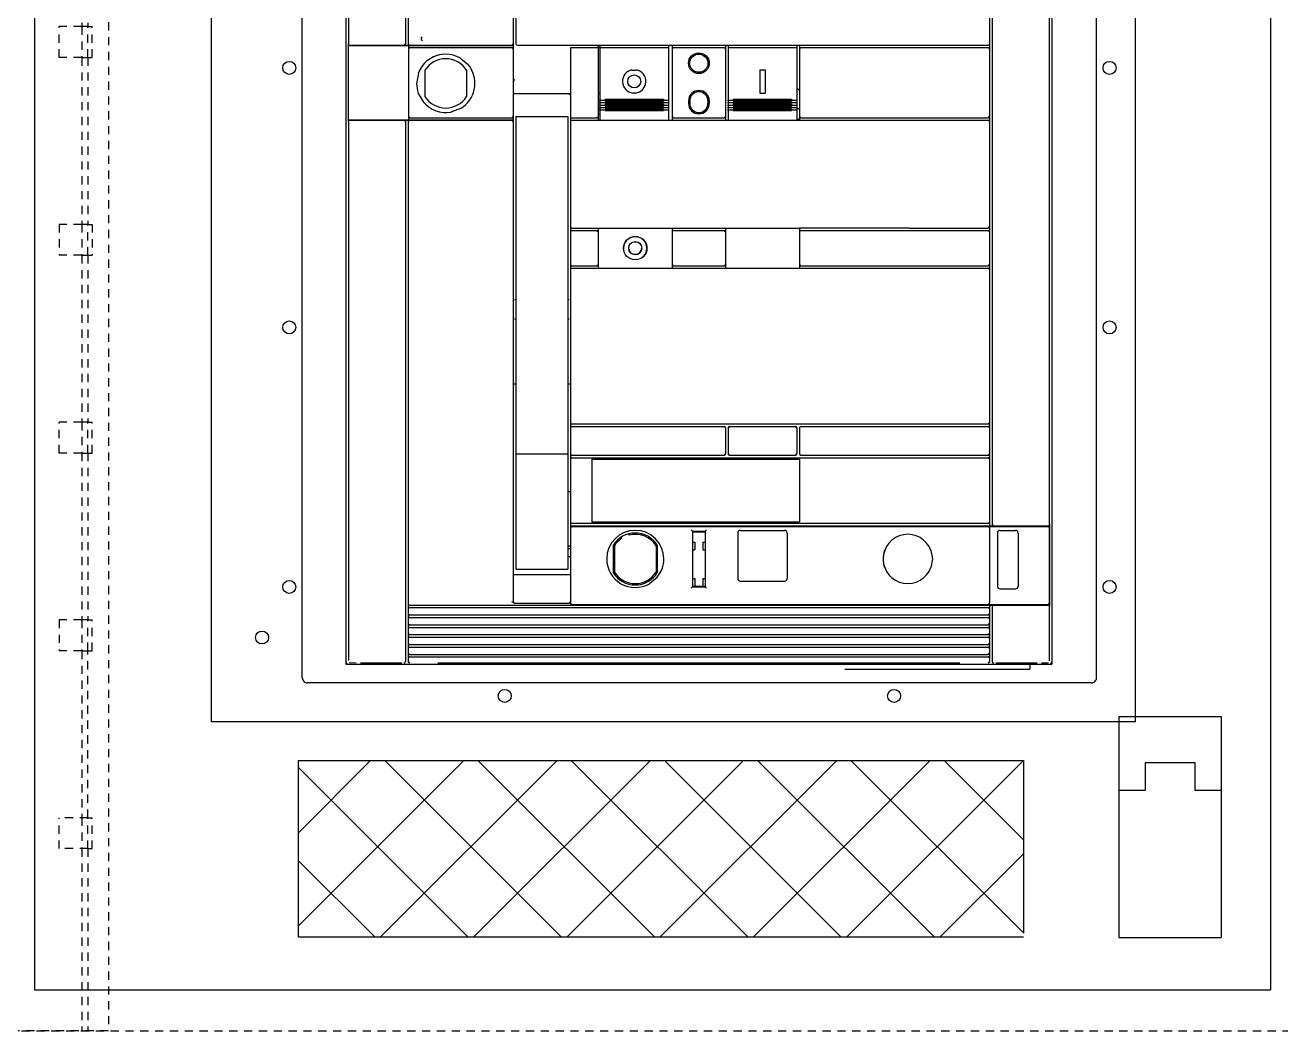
# Model space of a CAD drawing. Header units: inches. Extents: x 6 to 369, y -225 to 2.
# Drawn here: x 303.85 to 322.89, y -102 to -86.74 of the extents above; entities that cross this region are included whole.
import ezdxf

# ---------------------------------------------------------------- set-up
doc = ezdxf.new("R2010")
doc.units = ezdxf.units.IN
doc.header["$MEASUREMENT"] = 0
for name, pattern in [('DOT2', [0.125, 0, -0.125]), ('HIDDEN2', [0.1875, 0.125, -0.0625]), ('PHANTOM2', [1.25, 0.625, -0.125, 0.125, -0.125, 0.125, -0.125])]:
    doc.linetypes.add(name, pattern=pattern)
for name, color, linetype in [('Cabinet', 253, 'HIDDEN2'), ('CB_E1-E2-3P', 10, 'Continuous'), ('CB_E3_W_HR_3P', 10, 'Continuous'), ('CB_E3_W_HR_3P_DOOR_CUTOUT_FLUSH&EXTENDED_NO-FLANGE', 255, 'Continuous'), ('CB_E3_W_HR_3P_DOOR_CUTOUT_FLUSH_FLANGED', 2, 'Continuous'), ('D', 3, 'Continuous')]:
    doc.layers.add(name, color=color, linetype=linetype)

# ---------------------------------------------------------------- blocks, each defined once
blk = doc.blocks.new('A$C065B1C50')
at = {"layer": 'CB_E3_W_HR_3P'}
for centre in [(3.465, 15.512), (7.402, 15.512), (11.339, 15.512), (0.768, 14.626), (1.181, 13.858), (13.622, 13.858), (1.181, 9.921), (13.622, 9.921), (1.181, 5.984), (13.622, 5.984), (1.181, 2.047), (13.622, 2.047), (0.768, 1.28), (4.449, 0.394), (10.354, 0.394)]:
    blk.add_circle(centre, 0.0984, dxfattribs=at)
at = {"layer": 'CB_E3_W_HR_3P_DOOR_CUTOUT_FLUSH&EXTENDED_NO-FLANGE'}
for p, q in [((13.346, 15.315), (1.457, 15.315)), ((1.378, 0.669), (1.378, 15.236)), ((13.425, 0.669), (13.425, 15.236)), ((13.346, 0.591), (1.457, 0.591))]:
    blk.add_line(p, q, dxfattribs=at)
for centre, start, end in [((1.457, 15.236), 89.9998, 180.0002), ((13.346, 15.236), 0, 90), ((1.457, 0.669), 179.9998, 270.0002), ((13.346, 0.669), 269.9998, 0.0002)]:
    blk.add_arc(centre, 0.0787, start, end, dxfattribs=at)
at = {"layer": 'CB_E3_W_HR_3P_DOOR_CUTOUT_FLUSH_FLANGED'}
for p, q in [((0, 0), (0, 15.906)), ((14.016, 15.906), (0, 15.906)), ((14.016, 0), (14.016, 15.906)), ((14.016, 0), (0, 0))]:
    blk.add_line(p, q, dxfattribs=at)
blk = doc.blocks.new('A$C7897306D')
at = {"layer": 'Cabinet', "linetype": 'DOT2'}
blk.add_blockref('A$C065B1C50', (0, 0), dxfattribs=at)
blk = doc.blocks.new('A$C304D23F9')
at = {"layer": 'Cabinet', "linetype": 'HIDDEN2'}
for p, q in [((39.945, 90), (39.945, 0)), ((39.539, 17.765), (39.539, 15.234)), ((39.632, 17.765), (39.632, 15.234)), ((39.539, 15.234), (39.195, 15.234)), ((39.195, 14.765), (39.195, 15.234)), ((39.539, 15.234), (39.539, 14.765)), ((39.632, 15.234), (39.539, 15.234)), ((39.632, 14.765), (39.632, 15.234)), ((39.632, 15.234), (39.695, 15.234)), ((39.695, 14.765), (39.695, 15.234)), ((39.539, 14.765), (39.195, 14.765)), ((39.539, 14.765), (39.539, 12.234)), ((39.539, 14.765), (39.632, 14.765)), ((39.632, 14.765), (39.632, 12.234)), ((39.632, 14.765), (39.695, 14.765)), ((39.539, 12.234), (39.195, 12.234)), ((39.195, 12.234), (39.195, 11.765)), ((39.539, 12.234), (39.539, 11.765)), ((39.632, 12.234), (39.539, 12.234)), ((39.632, 11.765), (39.632, 12.234)), ((39.632, 12.234), (39.695, 12.234)), ((39.695, 12.234), (39.695, 11.765)), ((39.539, 11.765), (39.195, 11.765)), ((39.539, 11.765), (39.539, 9.234)), ((39.539, 11.765), (39.632, 11.765)), ((39.632, 11.765), (39.632, 9.234)), ((39.632, 11.765), (39.695, 11.765)), ((39.539, 9.234), (39.195, 9.234)), ((39.195, 8.765), (39.195, 9.234)), ((39.539, 9.234), (39.539, 8.765)), ((39.632, 9.234), (39.539, 9.234)), ((39.632, 8.765), (39.632, 9.234)), ((39.632, 9.234), (39.695, 9.234)), ((39.695, 8.765), (39.695, 9.234)), ((39.539, 8.765), (39.195, 8.765)), ((39.539, 8.765), (39.539, 6.234)), ((39.539, 8.765), (39.632, 8.765)), ((39.632, 8.765), (39.632, 6.234)), ((39.632, 8.765), (39.695, 8.765)), ((39.539, 6.234), (39.195, 6.234)), ((39.195, 6.234), (39.195, 5.765)), ((39.539, 6.234), (39.539, 5.765)), ((39.632, 6.234), (39.539, 6.234)), ((39.632, 5.765), (39.632, 6.234)), ((39.632, 6.234), (39.695, 6.234)), ((39.695, 5.765), (39.695, 6.234)), ((39.539, 5.765), (39.195, 5.765)), ((39.539, 5.765), (39.539, 3.234)), ((39.539, 5.765), (39.632, 5.765)), ((39.632, 3.234), (39.632, 5.765)), ((39.632, 5.765), (39.695, 5.765)), ((39.195, 2.765), (39.195, 3.234)), ((39.632, 3.234), (39.195, 3.234)), ((39.539, 3.234), (39.539, 2.765)), ((39.632, 2.765), (39.632, 3.234)), ((39.632, 3.234), (39.695, 3.234)), ((39.695, 2.765), (39.695, 3.234)), ((39.632, 2.765), (39.195, 2.765)), ((39.539, 2.765), (39.539, 0)), ((39.632, 2.765), (39.632, 0)), ((39.632, 2.765), (39.695, 2.765)), ((1.5, 0), (59.382, 0)), ((39.945, 0), (38.445, 0))]:
    blk.add_line(p, q, dxfattribs=at)

msp = doc.modelspace()

# ---------------------------------------------------------------- hatches: boundary and pattern name
at = {"layer": 'D'}
h = msp.add_hatch(dxfattribs=at)
h.set_pattern_fill('ANSI37', scale=8, style=0)
h.set_pattern_definition([(45, (286.5666, -127.4891), (-0.707107, 0.707107), []), (135, (286.5666, -127.4891), (-0.707107, -0.707107), [])])
h.paths.add_polyline_path([(318.98795, -100.5741), (318.98795, -97.89622), (307.98795, -97.89622), (307.98795, -100.5741)])

# ---------------------------------------------------------------- linework, layer by layer
at = {"layer": 'CB_E1-E2-3P', "color": 7}
for p, q in [((308.71174, -82.2609), (308.71174, -96.43413)), ((319.4204, -82.2609), (319.4204, -96.43413)), ((308.71174, -82.29239), (308.71174, -96.40264)), ((319.4204, -82.29239), (319.4204, -96.40264)), ((308.75111, -85.51764), (308.75111, -87.02469)), ((319.38103, -85.51764), (319.38103, -94.31304)), ((309.61725, -86.189), (309.61725, -87.02469)), ((318.51489, -86.189), (318.51489, -94.31799)), ((309.65662, -86.4735), (309.65662, -87.02468)), ((311.25111, -86.4735), (311.25111, -87.02468)), ((311.29048, -86.4735), (311.29048, -87.01288)), ((318.47552, -86.4735), (318.47552, -87.01288)), ((308.74657, -87.02469), (308.74888, -87.02469)), ((308.74657, -87.02469), (308.74657, -88.20579)), ((309.60741, -87.03861), (309.59757, -87.04437)), ((309.61243, -87.02469), (309.60741, -87.03861)), ((309.65662, -87.02468), (309.65662, -87.04437)), ((309.66268, -87.02468), (309.66623, -87.0386)), ((309.66623, -87.0386), (309.67631, -87.04437)), ((309.87271, -86.9742), (309.8727, -86.97424)), ((311.24111, -87.0386), (311.23142, -87.04437)), ((311.24628, -87.02468), (311.24111, -87.0386)), ((311.25111, -87.02468), (311.25111, -87.08374)), ((311.29048, -87.01288), (311.29048, -87.02469)), ((311.29048, -87.02469), (311.2961, -87.03097)), ((311.2961, -87.03097), (311.30032, -87.03453)), ((318.47552, -87.02232), (318.46999, -87.03091)), ((318.47552, -87.01288), (318.47552, -87.02469)), ((318.47552, -87.02469), (318.47552, -87.10342)), ((308.74717, -87.07193), (308.74717, -88.15854)), ((308.76626, -87.04437), (308.76856, -87.04437)), ((308.76686, -87.05224), (308.86528, -87.05224)), ((308.76856, -87.04437), (308.86697, -87.04437)), ((308.85679, -87.04437), (308.85679, -87.05224)), ((308.85981, -87.04437), (308.85981, -87.05224)), ((308.86528, -87.05224), (309.66056, -87.05224)), ((308.86697, -87.04437), (309.59757, -87.04437)), ((309.59757, -87.04437), (309.65662, -87.04437)), ((309.65662, -87.04437), (309.65662, -87.05224)), ((309.65662, -87.04437), (309.67631, -87.04437)), ((309.66056, -87.05224), (309.66056, -87.10342)), ((309.66056, -87.05224), (311.25111, -87.05224)), ((309.66056, -87.10342), (309.66056, -88.12705)), ((309.67016, -87.0895), (309.66539, -87.10342)), ((309.68025, -87.08374), (309.67016, -87.0895)), ((309.67631, -87.04437), (311.23142, -87.04437)), ((309.68025, -87.08374), (311.23143, -87.08374)), ((311.23142, -87.04437), (311.25111, -87.04437)), ((311.23143, -87.08374), (311.24111, -87.0895)), ((311.24111, -87.0895), (311.24386, -87.10342)), ((311.25111, -87.05224), (311.25111, -87.10342)), ((311.25111, -87.08374), (311.25111, -87.10342)), ((311.25111, -87.10342), (311.25111, -88.12705)), ((311.31017, -87.04437), (318.45584, -87.04437)), ((312.11725, -87.09161), (312.11725, -88.12705)), ((312.12513, -87.08374), (312.12705, -87.08374)), ((312.12705, -87.08374), (312.52059, -87.08374)), ((312.52059, -87.08374), (312.53261, -87.08374)), ((312.54048, -87.04437), (312.54048, -87.09161)), ((312.54048, -87.08374), (312.5641, -87.08374)), ((312.54048, -87.09161), (312.54048, -88.12705)), ((312.5641, -87.04437), (312.5641, -87.08374)), ((312.5641, -87.08374), (313.60741, -87.08374)), ((312.5641, -87.08374), (312.5641, -87.14128)), ((312.5641, -87.14128), (312.5641, -88.06013)), ((313.60741, -87.04437), (313.60741, -87.08374)), ((313.60741, -87.08374), (313.60741, -87.14128)), ((313.60741, -87.14128), (313.60741, -88.06013)), ((313.66253, -87.04437), (313.66253, -87.10342)), ((313.66253, -87.10342), (313.66253, -88.12705)), ((313.67235, -87.0895), (313.66736, -87.10342)), ((313.68221, -87.08374), (313.67235, -87.0895)), ((313.68221, -87.08374), (314.44993, -87.08374)), ((314.44993, -87.08374), (314.45979, -87.0895)), ((314.45979, -87.0895), (314.46291, -87.10342)), ((314.46961, -87.04437), (314.46961, -87.10342)), ((314.46961, -87.10342), (314.46961, -88.12705)), ((314.50898, -87.04437), (314.50898, -87.08374)), ((314.50898, -87.08374), (315.55229, -87.08374)), ((314.50898, -87.08374), (314.50898, -87.14128)), ((314.50898, -87.14128), (314.50898, -88.06013)), ((315.55229, -87.04437), (315.55229, -87.08374)), ((315.55229, -87.08374), (315.55229, -87.14128)), ((315.55229, -87.14128), (315.55229, -88.06013)), ((315.59166, -87.04437), (315.59166, -87.10342)), ((315.59166, -87.10342), (315.59166, -88.12705)), ((315.60159, -87.0895), (315.59649, -87.10342)), ((315.61135, -87.08374), (315.60159, -87.0895)), ((315.61135, -87.08374), (318.45584, -87.08374)), ((318.45584, -87.04437), (318.45632, -87.04437)), ((318.45584, -87.08374), (318.46592, -87.0895)), ((318.45584, -87.08374), (318.45608, -87.08374)), ((318.46592, -87.0895), (318.46946, -87.10342)), ((318.47552, -87.10342), (318.47552, -88.12705)), ((310.44895, -87.2415), (310.56586, -87.34113)), ((311.25111, -87.30814), (311.25111, -87.5693)), ((313.04898, -87.42225), (313.04968, -87.42556)), ((313.12253, -87.42225), (313.12183, -87.42556)), ((314.99127, -87.41839), (315.07001, -87.41839)), ((314.99127, -87.41839), (314.99127, -87.77272)), ((315.07001, -87.41839), (315.07001, -87.77272)), ((309.81232, -87.47397), (309.78458, -87.62508)), ((309.91056, -87.42648), (309.91253, -87.82679)), ((310.54442, -87.42648), (310.54245, -87.82679)), ((311.27113, -87.56929), (311.25111, -87.5693)), ((313.04968, -87.42556), (313.12183, -87.42556)), ((309.81129, -87.77656), (309.88906, -87.90906)), ((311.2708, -87.78059), (312.11725, -87.78059)), ((312.5641, -87.77272), (312.54048, -87.79563)), ((313.06608, -87.76881), (313.06577, -87.77159)), ((313.06608, -87.76881), (313.10543, -87.76881)), ((313.10543, -87.76881), (313.10575, -87.77159)), ((314.99127, -87.77272), (315.07001, -87.77272)), ((315.55229, -87.69398), (315.59166, -87.73216)), ((312.55426, -87.87791), (313.61725, -87.87791)), ((312.55426, -87.91603), (313.61725, -87.91603)), ((312.55426, -87.95361), (313.61725, -87.95361)), ((312.55426, -87.9906), (313.61725, -87.9906)), ((312.64284, -87.86714), (313.52867, -87.86714)), ((312.64284, -87.86714), (312.64284, -87.88806)), ((312.64284, -87.88806), (313.52867, -87.88806)), ((312.64284, -87.90506), (313.52867, -87.90506)), ((312.64284, -87.90506), (312.64284, -87.92624)), ((312.64284, -87.92624), (313.52867, -87.92624)), ((312.64284, -87.94248), (313.52867, -87.94248)), ((312.64284, -87.94248), (312.64284, -87.96294)), ((312.64284, -87.96294), (313.52867, -87.96294)), ((312.64284, -87.97932), (313.52867, -87.97932)), ((312.64284, -87.97932), (312.64284, -87.99954)), ((313.52867, -87.86714), (313.52867, -87.88806)), ((313.52867, -87.90506), (313.52867, -87.92624)), ((313.52867, -87.94248), (313.52867, -87.96294)), ((313.52867, -87.97932), (313.52867, -87.99954)), ((313.90859, -87.89083), (313.90859, -87.9302)), ((313.92828, -87.89083), (313.92828, -87.9302)), ((314.20387, -87.89083), (314.20387, -87.9302)), ((314.22355, -87.89083), (314.22355, -87.9302)), ((314.49914, -87.87791), (315.56213, -87.87791)), ((314.49914, -87.91603), (315.56213, -87.91603)), ((314.49914, -87.95361), (315.56213, -87.95361)), ((314.49914, -87.9906), (315.56213, -87.9906)), ((314.58773, -87.86714), (315.47355, -87.86714)), ((314.58773, -87.86714), (314.58773, -87.88807)), ((314.58773, -87.88807), (315.47355, -87.88807)), ((314.58773, -87.90507), (315.47355, -87.90507)), ((314.58773, -87.90507), (314.58773, -87.92624)), ((314.58773, -87.92624), (315.47355, -87.92624)), ((314.58773, -87.94248), (315.47355, -87.94248)), ((314.58773, -87.94248), (314.58773, -87.96294)), ((314.58773, -87.96294), (315.47355, -87.96294)), ((314.58773, -87.97932), (315.47355, -87.97932)), ((314.58773, -87.97932), (314.58773, -87.99954)), ((315.47355, -87.86714), (315.47355, -87.88807)), ((315.47355, -87.90507), (315.47355, -87.92624)), ((315.47355, -87.94248), (315.47355, -87.96294)), ((315.47355, -87.97932), (315.47355, -87.99954)), ((308.76626, -88.18611), (308.76856, -88.18611)), ((308.76686, -88.17823), (308.86528, -88.17823)), ((308.76856, -88.18611), (308.86697, -88.18611)), ((308.85679, -88.17823), (308.85679, -88.18611)), ((308.85981, -88.17823), (308.85981, -88.18611)), ((308.86528, -88.17823), (309.66056, -88.17823)), ((308.86697, -88.18611), (309.59757, -88.18611)), ((309.59757, -88.18611), (309.60741, -88.19187)), ((309.59757, -88.18611), (309.67631, -88.18611)), ((309.65662, -88.17823), (309.65662, -88.18611)), ((309.66056, -88.12705), (309.66056, -88.17823)), ((309.66056, -88.17823), (311.25111, -88.17823)), ((309.67631, -88.18611), (309.66623, -88.19187)), ((309.66662, -88.12705), (309.67016, -88.14097)), ((309.67016, -88.14097), (309.68025, -88.14673)), ((309.67631, -88.18611), (311.23143, -88.18611)), ((309.68025, -88.14673), (311.23143, -88.14673)), ((310.44863, -88.00817), (310.3044, -88.06126)), ((311.24111, -88.14097), (311.23143, -88.14673)), ((311.23143, -88.18611), (311.24111, -88.19187)), ((311.24628, -88.12705), (311.24111, -88.14097)), ((311.25111, -88.12705), (311.25111, -88.17823)), ((311.25111, -88.17823), (311.25111, -88.20579)), ((311.29048, -88.127), (312.07788, -88.127)), ((311.29048, -88.127), (311.29048, -88.16637)), ((311.29048, -88.16637), (311.29048, -93.24511)), ((312.07788, -88.127), (312.07788, -88.16637)), ((312.07788, -88.16637), (312.07788, -93.24511)), ((312.11725, -88.12705), (312.11725, -88.13689)), ((312.11725, -88.13689), (312.11725, -88.20579)), ((312.12709, -88.14673), (312.5208, -88.14673)), ((312.13673, -88.18611), (312.13694, -88.18611)), ((312.13694, -88.18611), (318.45584, -88.18611)), ((312.53463, -88.13695), (312.52057, -88.14189)), ((312.54048, -88.12705), (312.53463, -88.13695)), ((312.54048, -88.08768), (312.5641, -88.08768)), ((312.54048, -88.12705), (312.54048, -88.18611)), ((312.55426, -88.02694), (313.61725, -88.02694)), ((312.5641, -88.06013), (312.5641, -88.11395)), ((312.5641, -88.11395), (312.5641, -88.18611)), ((312.64284, -87.99954), (313.52867, -87.99954)), ((312.64284, -88.01552), (313.52867, -88.01552)), ((312.64284, -88.01552), (312.64284, -88.03616)), ((312.64284, -88.03616), (313.52867, -88.03616)), ((313.52867, -88.01552), (313.52867, -88.03616)), ((313.60741, -88.06013), (313.60741, -88.11395)), ((313.60741, -88.11395), (313.60741, -88.18611)), ((313.66253, -88.12705), (313.66827, -88.13687)), ((313.66253, -88.12705), (313.66253, -88.18611)), ((313.66827, -88.13687), (313.68215, -88.13998)), ((313.68221, -88.14673), (314.44993, -88.14673)), ((314.46387, -88.13687), (314.44998, -88.14189)), ((314.46961, -88.12705), (314.46387, -88.13687)), ((314.46961, -88.12705), (314.46961, -88.18611)), ((314.49914, -88.02694), (315.56213, -88.02694)), ((314.50898, -88.06013), (314.50898, -88.11395)), ((314.50898, -88.11395), (314.50898, -88.18611)), ((314.58773, -87.99954), (315.47355, -87.99954)), ((314.58773, -88.01552), (315.47355, -88.01552)), ((314.58773, -88.01552), (314.58773, -88.03616)), ((314.58773, -88.03616), (315.47355, -88.03616)), ((315.47355, -88.01552), (315.47355, -88.03616)), ((315.55229, -88.00894), (315.59166, -88.00894)), ((315.55229, -88.06013), (315.55229, -88.11395)), ((315.55229, -88.11395), (315.55229, -88.18611)), ((315.55229, -88.16642), (315.59166, -88.16642)), ((315.59166, -88.12705), (315.59751, -88.13695)), ((315.59166, -88.12705), (315.59166, -88.18611)), ((315.59751, -88.13695), (315.6116, -88.13998)), ((315.61135, -88.14673), (318.45584, -88.14673)), ((318.45584, -88.14673), (318.45632, -88.14673)), ((318.45584, -88.18611), (318.45632, -88.18611)), ((318.46999, -88.13673), (318.45656, -88.13998)), ((318.47552, -88.12705), (318.46999, -88.13673)), ((318.47552, -88.12705), (318.47552, -88.20579)), ((308.74657, -88.20579), (308.74888, -88.20579)), ((308.75111, -88.21004), (308.75111, -96.38109)), ((309.60741, -88.19187), (309.61048, -88.20579)), ((309.61725, -88.20579), (309.61725, -96.38526)), ((309.65662, -88.20579), (309.65662, -95.51878)), ((309.66623, -88.19187), (309.66145, -88.20579)), ((311.24111, -88.19187), (311.24386, -88.20579)), ((311.25111, -88.20579), (311.25111, -95.48925)), ((312.12291, -88.19602), (312.11725, -88.20579)), ((312.11725, -88.20579), (312.11725, -89.80027)), ((312.13666, -88.19095), (312.12291, -88.19602)), ((318.45647, -88.19095), (318.46999, -88.19611)), ((318.46999, -88.19611), (318.47552, -88.20579)), ((318.47552, -88.20579), (318.47552, -89.80027)), ((312.11725, -89.80027), (312.11725, -89.87901)), ((312.11725, -89.80027), (312.12291, -89.81005)), ((312.12291, -89.86924), (312.11725, -89.87901)), ((312.11725, -89.87901), (312.11725, -90.37114)), ((312.12291, -89.81005), (312.13662, -89.81321)), ((312.13666, -89.86417), (312.12291, -89.86924)), ((312.13673, -89.85933), (312.13694, -89.85933)), ((312.13683, -89.81996), (312.13694, -89.81996)), ((312.13694, -89.81996), (312.54048, -89.82008)), ((312.13694, -89.85933), (312.5208, -89.85933)), ((312.1531, -89.85933), (312.17217, -89.85933)), ((312.52054, -89.86608), (312.53463, -89.86911)), ((312.53463, -89.86911), (312.54048, -89.87901)), ((312.54048, -89.82008), (312.54048, -89.87901)), ((312.54048, -89.82017), (313.57125, -89.82017)), ((312.54048, -89.87901), (312.54048, -90.37114)), ((313.00273, -89.81996), (314.46961, -89.82008)), ((313.66253, -89.82002), (313.66253, -89.87901)), ((313.66827, -89.86919), (313.66253, -89.87901)), ((313.66253, -89.87901), (313.66253, -90.37114)), ((313.68216, -89.86417), (313.66827, -89.86919)), ((313.68221, -89.85933), (314.44993, -89.85933)), ((314.44999, -89.86608), (314.46387, -89.86919)), ((314.46387, -89.86919), (314.46961, -89.87901)), ((314.46961, -89.82008), (314.46961, -89.87901)), ((314.46961, -89.82017), (315.59166, -89.82017)), ((314.46961, -89.87901), (314.46961, -90.37114)), ((317.2555, -89.81996), (315.59166, -89.82004)), ((315.59166, -89.82004), (315.59166, -89.87901)), ((315.59751, -89.86911), (315.59166, -89.87901)), ((315.59166, -89.87901), (315.59166, -90.37114)), ((315.61157, -89.86417), (315.59751, -89.86911)), ((315.61135, -89.85933), (318.45584, -89.85933)), ((317.2555, -89.81996), (318.45584, -89.81996)), ((318.45584, -89.81996), (318.45632, -89.81996)), ((318.45584, -89.85933), (318.45632, -89.85933)), ((318.45647, -89.86417), (318.46999, -89.86933)), ((318.46999, -89.80996), (318.45656, -89.81321)), ((318.47552, -89.80027), (318.46999, -89.80996)), ((318.46999, -89.86933), (318.47552, -89.87901)), ((318.47552, -89.80027), (318.47552, -89.87901)), ((318.47552, -89.87901), (318.47552, -90.37114)), ((313.2246, -90.0068), (313.22467, -90.0068)), ((312.11725, -90.37114), (312.11725, -90.44988)), ((312.11725, -90.37114), (312.12291, -90.38091)), ((312.12291, -90.44011), (312.11725, -90.44988)), ((312.11725, -90.44988), (312.11725, -92.77272)), ((312.12291, -90.38091), (312.13662, -90.38407)), ((312.13666, -90.43504), (312.12291, -90.44011)), ((312.13673, -90.4302), (312.13694, -90.4302)), ((312.13683, -90.39083), (312.13694, -90.39083)), ((312.13694, -90.39083), (312.5208, -90.39083)), ((312.13694, -90.4302), (312.54048, -90.4302)), ((312.53463, -90.38104), (312.52057, -90.38598)), ((312.54048, -90.37114), (312.53463, -90.38104)), ((312.54048, -90.37114), (312.54048, -90.43028)), ((312.54048, -90.4304), (313.66253, -90.4304)), ((313.66253, -90.37114), (313.66827, -90.38097)), ((313.66253, -90.37114), (313.66253, -90.4303)), ((313.66253, -90.4302), (314.46961, -90.4302)), ((313.66827, -90.38097), (313.68215, -90.38407)), ((313.68221, -90.39083), (314.44993, -90.39083)), ((314.46387, -90.38097), (314.44998, -90.38598)), ((314.46961, -90.37114), (314.46387, -90.38097)), ((314.46961, -90.37114), (314.46961, -90.43028)), ((314.46961, -90.4304), (315.59166, -90.4304)), ((315.59166, -90.37114), (315.59751, -90.38104)), ((315.59166, -90.37114), (315.59166, -90.4303)), ((315.59166, -90.4302), (318.45584, -90.4302)), ((315.59751, -90.38104), (315.6116, -90.38407)), ((315.61135, -90.39083), (318.45584, -90.39083)), ((316.88675, -90.4302), (317.25551, -90.4302)), ((318.45584, -90.39083), (318.45632, -90.39083)), ((318.45584, -90.4302), (318.45632, -90.4302)), ((318.45647, -90.43504), (318.46999, -90.4402)), ((318.46999, -90.38082), (318.45656, -90.38407)), ((318.47552, -90.37114), (318.46999, -90.38082)), ((318.46999, -90.4402), (318.47552, -90.44988)), ((318.47552, -90.37114), (318.47552, -90.44988)), ((318.47552, -90.44988), (318.47552, -92.77272)), ((311.2708, -90.90264), (311.29048, -90.90264)), ((312.07788, -90.90264), (312.09757, -90.90264)), ((311.2708, -91.19791), (311.29048, -91.19791)), ((312.07788, -91.19791), (312.09757, -91.19791)), ((311.25111, -92.18216), (311.2708, -92.18216)), ((311.2708, -92.18216), (311.29048, -92.18216)), ((312.07788, -92.18216), (312.09757, -92.18216)), ((312.09757, -92.18216), (312.11725, -92.18216)), ((312.11725, -92.77272), (312.11725, -92.85146)), ((312.11725, -92.77272), (312.12291, -92.78249)), ((312.12291, -92.84168), (312.11725, -92.85146)), ((312.11725, -92.85146), (312.11725, -93.24516)), ((312.12291, -92.78249), (312.13662, -92.78565)), ((312.13666, -92.83661), (312.12291, -92.84168)), ((312.13673, -92.83177), (312.13694, -92.83177)), ((312.13683, -92.7924), (312.13694, -92.7924)), ((312.13694, -92.7924), (318.45584, -92.7924)), ((312.13694, -92.83177), (314.44993, -92.83177)), ((314.44998, -92.83661), (314.46387, -92.84163)), ((314.46387, -92.84163), (314.46961, -92.85146)), ((314.46961, -92.85146), (314.46961, -93.24516)), ((314.50898, -92.85146), (314.50898, -93.24516)), ((314.52872, -92.8414), (314.51883, -92.84161)), ((314.51883, -92.84161), (314.5205, -92.84322)), ((314.52872, -92.8414), (314.5205, -92.84322)), ((314.52867, -92.83177), (315.53261, -92.83177)), ((315.53277, -92.8414), (315.54103, -92.84324)), ((315.53277, -92.8414), (315.54245, -92.84161)), ((315.54103, -92.84324), (315.54282, -92.85146)), ((315.54245, -92.84161), (315.54282, -92.85146)), ((315.55229, -92.85146), (315.55229, -93.24516)), ((315.59751, -92.84155), (315.59166, -92.85146)), ((315.59166, -92.85146), (315.59166, -93.24516)), ((315.61157, -92.83661), (315.59751, -92.84155)), ((315.61135, -92.83177), (318.45584, -92.83177)), ((318.45584, -92.7924), (318.45632, -92.7924)), ((318.45584, -92.83177), (318.45632, -92.83177)), ((318.45647, -92.83661), (318.46999, -92.84177)), ((318.46999, -92.7824), (318.45656, -92.78565)), ((318.47552, -92.77272), (318.46999, -92.7824)), ((318.46999, -92.84177), (318.47552, -92.85146)), ((318.47552, -92.77272), (318.47552, -92.85146)), ((318.47552, -92.85146), (318.47552, -93.24516)), ((311.29048, -93.24511), (312.07788, -93.24511)), ((311.29048, -93.24511), (311.29048, -94.33067)), ((312.07788, -93.24511), (312.07788, -94.33067)), ((312.11725, -93.24516), (312.11725, -93.3239)), ((312.11725, -93.24516), (312.12291, -93.25493)), ((312.12291, -93.31413), (312.11725, -93.3239)), ((312.11725, -93.3239), (312.11725, -94.27862)), ((312.12291, -93.25493), (312.13662, -93.25809)), ((312.13666, -93.30905), (312.12291, -93.31413)), ((312.13673, -93.30421), (312.13694, -93.30421)), ((312.13683, -93.26484), (312.13694, -93.26484)), ((312.13694, -93.26484), (314.44993, -93.26484)), ((312.13694, -93.30421), (312.44241, -93.30421)), ((312.44206, -93.3239), (312.44206, -94.27862)), ((312.44206, -93.3239), (315.59166, -93.3239)), ((312.44241, -93.30421), (315.59133, -93.30421)), ((314.46387, -93.25498), (314.44999, -93.25809)), ((314.46961, -93.24516), (314.46387, -93.25498)), ((314.5205, -93.25339), (314.51883, -93.255)), ((314.51883, -93.255), (314.52872, -93.25521)), ((314.5205, -93.25339), (314.52872, -93.25521)), ((314.52867, -93.26484), (315.53261, -93.26484)), ((315.54103, -93.25338), (315.53277, -93.25521)), ((315.54245, -93.255), (315.53277, -93.25521)), ((315.54282, -93.24516), (315.54103, -93.25338)), ((315.54282, -93.24516), (315.54245, -93.255)), ((315.59133, -93.30421), (318.45584, -93.30421)), ((315.59166, -93.24516), (315.59751, -93.25506)), ((315.59166, -93.3239), (315.59166, -94.27862)), ((315.59751, -93.25506), (315.6116, -93.25809)), ((315.61135, -93.26484), (318.45584, -93.26484)), ((318.45584, -93.26484), (318.45632, -93.26484)), ((318.45584, -93.30421), (318.45632, -93.30421)), ((318.45647, -93.30905), (318.46999, -93.31421)), ((318.46999, -93.25484), (318.45656, -93.25809)), ((318.47552, -93.24516), (318.46999, -93.25484)), ((318.46999, -93.31421), (318.47552, -93.3239)), ((318.47552, -93.24516), (318.47552, -93.3239)), ((318.47552, -93.3239), (318.47552, -94.28059)), ((312.07788, -93.81598), (312.11725, -93.81598)), ((312.11725, -94.27862), (312.11725, -94.33768)), ((312.11725, -94.27862), (312.12373, -94.29322)), ((312.44206, -94.27862), (315.59166, -94.27862)), ((318.47552, -94.28059), (318.47552, -94.33768)), ((311.29048, -94.33067), (311.29048, -94.99584)), ((312.07788, -94.33067), (312.07788, -94.99584)), ((312.11725, -94.33768), (312.11725, -94.34949)), ((312.11725, -94.33768), (312.13651, -94.33768)), ((312.11725, -94.34949), (312.11725, -94.3672)), ((312.11725, -94.3672), (312.11725, -95.48925)), ((312.12699, -94.35328), (312.12208, -94.3672)), ((312.13694, -94.34752), (312.12699, -94.35328)), ((312.13651, -94.33768), (318.4568, -94.33768)), ((312.13682, -94.29831), (312.44238, -94.29831)), ((312.13694, -94.34752), (318.45584, -94.34752)), ((312.44238, -94.29831), (315.59136, -94.29831)), ((312.57001, -94.33768), (312.57001, -94.34752)), ((313.00308, -94.33768), (313.00308, -94.34752)), ((313.00308, -94.46382), (313.00308, -94.47881)), ((313.96765, -94.41642), (313.96765, -95.26287)), ((313.96765, -94.41642), (314.1645, -94.41642)), ((313.96765, -94.42626), (314.1645, -94.42626)), ((314.1645, -94.41642), (314.1645, -95.26287)), ((314.65662, -94.44594), (314.65662, -95.13492)), ((314.69599, -94.40657), (315.36528, -94.40657)), ((315.40465, -94.44594), (315.40465, -95.13492)), ((315.59136, -94.29831), (318.45593, -94.29831)), ((316.03458, -94.33768), (316.03458, -94.34752)), ((316.48733, -94.33768), (316.48733, -94.34752)), ((318.45584, -94.34752), (318.46592, -94.35328)), ((318.45584, -94.34752), (319.26286, -94.34752)), ((318.45593, -94.29831), (318.4578, -94.29831)), ((318.4568, -94.33768), (318.47552, -94.33768)), ((318.46592, -94.35328), (318.46946, -94.3672)), ((318.47552, -94.33768), (318.53458, -94.33768)), ((318.47552, -94.3672), (318.47552, -95.50894)), ((318.52166, -94.31799), (318.52473, -94.33191)), ((318.52473, -94.33191), (318.53458, -94.33768)), ((318.53458, -94.33768), (319.26517, -94.33768)), ((318.59363, -94.44594), (318.59363, -95.25303)), ((318.633, -94.40657), (318.86922, -94.40657)), ((318.90859, -94.44594), (318.90859, -95.25303)), ((319.26286, -94.34752), (319.36128, -94.34752)), ((319.26292, -94.33768), (319.26292, -94.34752)), ((319.26517, -94.33768), (319.36358, -94.33768)), ((319.26744, -94.33768), (319.26744, -94.34752)), ((319.36358, -94.33768), (319.36589, -94.33768)), ((319.38097, -94.3672), (319.38097, -95.50894)), ((319.38326, -94.31799), (319.38557, -94.31799)), ((319.38557, -94.31799), (319.38557, -95.55815)), ((312.07788, -94.64275), (312.11725, -94.64275)), ((312.76686, -94.63226), (312.76686, -95.04704)), ((312.78458, -94.64104), (312.78458, -95.03825)), ((312.87053, -94.52468), (312.89979, -94.52468)), ((313.41843, -94.64104), (313.41843, -95.03825)), ((313.43615, -94.63225), (313.43615, -95.04705)), ((313.96765, -94.58374), (314.00702, -94.58374)), ((314.00702, -94.58374), (314.00702, -94.70185)), ((314.12513, -94.58374), (314.12513, -94.70185)), ((314.12513, -94.58374), (314.1645, -94.58374)), ((312.07788, -94.68212), (312.11725, -94.68212)), ((312.07788, -94.80023), (312.11725, -94.80023)), ((313.96765, -94.70185), (314.00702, -94.70185)), ((314.12513, -94.70185), (314.1645, -94.70185)), ((317.60938, -94.83983), (317.58616, -94.96729)), ((317.58633, -94.71186), (317.60938, -94.83983)), ((311.29048, -94.99584), (312.07788, -94.99584)), ((311.25111, -95.07586), (311.2708, -95.07586)), ((311.2708, -95.07586), (312.09757, -95.07586)), ((312.09757, -95.07586), (312.11725, -95.07586)), ((313.43279, -95.11859), (313.31804, -95.21472)), ((313.96765, -95.13492), (314.00702, -95.13492)), ((314.00702, -95.13492), (314.00702, -95.25303)), ((314.12513, -95.13492), (314.12513, -95.25303)), ((314.12513, -95.13492), (314.1645, -95.13492)), ((314.69599, -95.17429), (315.36528, -95.17429)), ((313.96765, -95.26287), (313.94794, -95.28256)), ((313.96765, -95.25303), (314.1645, -95.25303)), ((313.96765, -95.26287), (314.1645, -95.26287)), ((314.1645, -95.26287), (314.18421, -95.28256)), ((318.633, -95.2924), (318.86922, -95.2924)), ((309.65662, -95.51878), (309.65662, -95.59752)), ((309.66215, -95.58784), (309.65662, -95.59752)), ((309.65662, -95.59752), (309.65662, -95.66838)), ((309.66145, -95.51878), (309.66623, -95.5327)), ((309.67558, -95.58459), (309.66215, -95.58784)), ((309.66623, -95.5327), (309.67631, -95.53846)), ((309.67583, -95.53846), (309.67631, -95.53846)), ((309.67583, -95.57783), (309.67631, -95.57783)), ((309.67631, -95.53846), (312.11725, -95.53846)), ((309.67631, -95.57783), (318.45584, -95.57783)), ((311.25111, -95.48925), (311.25688, -95.49333)), ((311.25688, -95.49333), (311.26095, -95.49909)), ((311.26489, -95.50894), (312.09757, -95.50894)), ((312.11725, -95.48455), (312.10741, -95.49909)), ((312.11725, -95.48925), (312.11725, -95.51878)), ((312.11725, -95.51878), (312.11725, -95.53846)), ((312.11725, -95.53846), (318.4568, -95.53846)), ((312.12371, -95.50894), (312.12699, -95.52286)), ((312.12699, -95.52286), (312.13694, -95.52862)), ((312.13694, -95.52862), (318.45584, -95.52862)), ((312.57001, -95.52862), (312.57001, -95.53846)), ((313.00308, -95.52862), (313.00308, -95.53846)), ((316.03458, -95.52862), (316.03458, -95.53846)), ((316.48733, -95.52862), (316.48733, -95.53846)), ((318.46592, -95.52286), (318.45584, -95.52862)), ((318.45584, -95.52862), (319.26286, -95.52862)), ((318.45584, -95.57783), (318.45632, -95.57783)), ((318.45647, -95.58268), (318.46999, -95.58784)), ((318.4568, -95.53846), (318.47552, -95.53846)), ((318.47069, -95.50894), (318.46592, -95.52286)), ((318.46999, -95.58784), (318.47552, -95.59752)), ((318.47552, -95.53846), (318.47552, -95.59752)), ((318.47552, -95.53846), (318.53458, -95.53846)), ((318.47552, -95.59752), (318.47552, -95.66838)), ((318.51489, -95.55815), (318.51489, -96.38526)), ((318.52473, -95.54423), (318.51972, -95.55815)), ((318.53458, -95.53846), (318.52473, -95.54423)), ((318.53458, -95.53846), (319.26517, -95.53846)), ((319.26286, -95.52862), (319.36128, -95.52862)), ((319.26292, -95.52862), (319.26292, -95.53846)), ((319.26517, -95.53846), (319.36358, -95.53846)), ((319.26744, -95.52862), (319.26744, -95.53846)), ((319.36358, -95.53846), (319.36589, -95.53846)), ((319.38103, -95.55815), (319.38103, -96.38586)), ((319.38326, -95.55815), (319.38557, -95.55815)), ((309.65662, -95.66838), (309.65662, -95.74713)), ((309.65662, -95.66838), (309.66215, -95.67807)), ((309.66215, -95.73744), (309.65662, -95.74713)), ((309.65662, -95.74713), (309.65662, -95.81799)), ((309.66215, -95.67807), (309.67567, -95.68323)), ((309.67558, -95.73419), (309.66215, -95.73744)), ((309.67583, -95.68807), (309.67631, -95.68807)), ((309.67583, -95.72744), (309.67631, -95.72744)), ((309.67631, -95.68807), (318.45584, -95.68807)), ((309.67631, -95.72744), (318.45584, -95.72744)), ((318.45584, -95.68807), (318.45608, -95.68807)), ((318.45584, -95.72744), (318.45632, -95.72744)), ((318.45647, -95.73228), (318.46999, -95.73744)), ((318.46999, -95.67807), (318.45656, -95.68132)), ((318.47552, -95.66838), (318.46999, -95.67807)), ((318.46999, -95.73744), (318.47552, -95.74713)), ((318.47552, -95.66838), (318.47552, -95.74713)), ((318.47552, -95.74713), (318.47552, -95.81799)), ((309.65662, -95.81799), (309.65662, -95.89673)), ((309.65662, -95.81799), (309.66215, -95.82767)), ((309.66215, -95.88705), (309.65662, -95.89673)), ((309.65662, -95.89673), (309.65662, -95.9676)), ((309.65662, -95.9676), (309.65662, -96.04634)), ((309.65662, -95.9676), (309.66215, -95.97728)), ((309.66215, -95.82767), (309.67567, -95.83283)), ((309.67558, -95.8838), (309.66215, -95.88705)), ((309.66215, -95.97728), (309.67567, -95.98244)), ((309.67583, -95.83768), (309.67631, -95.83768)), ((309.67583, -95.87705), (309.67631, -95.87705)), ((309.67583, -95.98728), (309.67631, -95.98728)), ((309.67631, -95.83768), (318.45584, -95.83768)), ((309.67631, -95.87705), (318.45584, -95.87705)), ((309.67631, -95.98728), (318.45584, -95.98728)), ((318.45584, -95.83768), (318.45608, -95.83768)), ((318.45584, -95.87705), (318.45632, -95.87705)), ((318.45584, -95.98728), (318.45608, -95.98728)), ((318.45647, -95.88189), (318.46999, -95.88705)), ((318.46999, -95.82767), (318.45656, -95.83092)), ((318.46999, -95.97728), (318.45656, -95.98053)), ((318.47552, -95.81799), (318.46999, -95.82767)), ((318.46999, -95.88705), (318.47552, -95.89673)), ((318.47552, -95.9676), (318.46999, -95.97728)), ((318.47552, -95.81799), (318.47552, -95.89673)), ((318.47552, -95.89673), (318.47552, -95.9676)), ((318.47552, -95.9676), (318.47552, -96.04634)), ((309.66215, -96.03666), (309.65662, -96.04634)), ((309.65662, -96.04634), (309.65662, -96.1172)), ((309.65662, -96.1172), (309.65662, -96.19594)), ((309.65662, -96.1172), (309.66215, -96.12689)), ((309.66215, -96.18626), (309.65662, -96.19594)), ((309.67558, -96.03341), (309.66215, -96.03666)), ((309.66215, -96.12689), (309.67567, -96.13205)), ((309.67558, -96.18301), (309.66215, -96.18626)), ((309.67583, -96.02665), (309.67631, -96.02665)), ((309.67583, -96.13689), (309.67631, -96.13689)), ((309.67583, -96.17626), (309.67631, -96.17626)), ((309.67631, -96.02665), (318.45584, -96.02665)), ((309.67631, -96.13689), (318.45584, -96.13689)), ((309.67631, -96.17626), (318.45584, -96.17626)), ((318.45584, -96.02665), (318.45632, -96.02665)), ((318.45584, -96.13689), (318.45608, -96.13689)), ((318.45584, -96.17626), (318.45632, -96.17626)), ((318.45647, -96.03149), (318.46999, -96.03666)), ((318.45647, -96.1811), (318.46999, -96.18626)), ((318.46999, -96.12689), (318.45656, -96.13013)), ((318.46999, -96.03666), (318.47552, -96.04634)), ((318.47552, -96.1172), (318.46999, -96.12689)), ((318.46999, -96.18626), (318.47552, -96.19594)), ((318.47552, -96.04634), (318.47552, -96.1172)), ((318.47552, -96.1172), (318.47552, -96.19594)), ((309.65662, -96.19594), (309.65662, -96.26681)), ((309.65662, -96.26681), (309.65662, -96.34555)), ((309.65662, -96.26681), (309.66215, -96.27649)), ((309.66215, -96.33587), (309.65662, -96.34555)), ((309.65662, -96.34555), (309.65662, -96.39654)), ((309.66215, -96.27649), (309.67567, -96.28165)), ((309.67558, -96.33262), (309.66215, -96.33587)), ((309.67583, -96.2865), (309.67631, -96.2865)), ((309.67583, -96.32587), (309.67631, -96.32587)), ((309.67631, -96.2865), (318.45584, -96.2865)), ((309.67631, -96.32587), (318.45584, -96.32587)), ((318.45584, -96.2865), (318.45608, -96.2865)), ((318.45584, -96.32587), (318.45632, -96.32587)), ((318.45647, -96.33071), (318.46999, -96.33587)), ((318.46999, -96.27649), (318.45656, -96.27974)), ((318.47552, -96.26681), (318.46999, -96.27649)), ((318.46999, -96.33587), (318.47552, -96.34555)), ((318.47552, -96.19594), (318.47552, -96.26681)), ((318.47552, -96.26681), (318.47552, -96.34555)), ((318.47552, -96.34555), (318.47552, -96.39654)), ((308.71174, -96.43413), (309.04639, -96.43413)), ((308.74324, -96.43413), (309.04639, -96.43413)), ((308.93614, -96.41648), (309.56298, -96.41648)), ((309.04639, -96.43413), (319.08576, -96.43413)), ((309.04639, -96.43413), (319.08576, -96.43413)), ((309.59757, -96.41675), (309.59757, -96.41699)), ((309.61149, -96.40337), (309.60741, -96.40691)), ((309.61725, -96.39707), (309.61149, -96.40337)), ((309.61725, -96.38526), (309.61725, -96.39707)), ((309.61725, -96.39707), (309.61725, -96.39722)), ((309.65662, -96.39654), (309.65662, -96.39722)), ((309.66145, -96.39654), (309.66626, -96.41041)), ((309.66626, -96.41041), (309.67631, -96.41622)), ((309.67631, -96.41622), (309.67631, -96.41699)), ((316.28031, -96.51287), (319.08576, -96.51287)), ((318.46589, -96.41041), (318.45584, -96.41622)), ((318.45584, -96.41622), (318.45584, -96.41699)), ((318.46946, -96.39654), (318.46589, -96.41041)), ((318.47552, -96.39654), (318.47552, -96.39722)), ((318.51489, -96.38526), (318.51489, -96.39707)), ((318.51489, -96.39473), (318.52066, -96.40337)), ((318.51489, -96.39707), (318.51489, -96.39722)), ((318.52066, -96.40337), (318.52473, -96.40691)), ((318.53458, -96.41675), (318.53458, -96.41699)), ((318.56916, -96.41648), (319.19599, -96.41648)), ((319.08576, -96.43413), (319.4204, -96.43413)), ((319.08576, -96.43413), (319.38891, -96.43413)), ((319.08576, -96.43413), (319.08576, -96.51287))]:
    msp.add_line(p, q, dxfattribs=at)
for points in [[(308.74657, -87.02469), (308.75233, -87.03861), (308.76626, -87.04437)], [(308.74888, -87.02469), (308.75465, -87.03861), (308.76856, -87.04437)], [(311.27079, -87.5693), (311.25779, -87.5787), (311.25111, -87.60423)], [(312.09757, -87.80027), (312.11725, -87.78059)], [(308.76626, -88.18611), (308.75233, -88.19187), (308.74657, -88.20579)], [(308.76856, -88.1861), (308.75465, -88.19187), (308.74888, -88.20579)], [(313.15026, -89.95491), (313.10994, -89.94827), (313.06917, -89.95104), (313.03012, -89.96308), (312.99487, -89.98375), (312.96529, -90.01194), (312.94296, -90.04617), (312.92906, -90.08459), (312.92434, -90.12518)], [(313.18043, -90.06642), (313.14536, -90.03712), (313.10085, -90.02681), (313.05648, -90.03771), (313.02181, -90.06747)], [(313.27867, -90.12516), (313.27264, -90.07941), (313.25501, -90.03678), (313.22696, -90.00014), (313.19041, -89.97199)], [(312.92434, -90.12524), (312.92495, -90.13987)], [(313.00343, -90.13356), (313.01361, -90.16953), (313.03647, -90.19911), (313.06871, -90.21803), (313.10568, -90.22356), (313.14204, -90.21492), (313.17256, -90.19333), (313.19283, -90.16193), (313.19993, -90.12523)], [(313.19008, -90.27866), (313.22677, -90.25051), (313.25493, -90.21383), (313.27263, -90.1711), (313.27867, -90.12525)], [(319.36358, -94.33768), (319.3775, -94.33191), (319.38326, -94.31799)], [(319.36589, -94.33768), (319.37981, -94.33191), (319.38557, -94.31799)], [(311.26489, -95.50894), (311.23811, -95.49634), (311.2308, -95.48925)], [(319.38326, -95.55815), (319.3775, -95.54423), (319.36358, -95.53846)], [(319.38557, -95.55815), (319.37981, -95.54423), (319.36589, -95.53846)], [(308.71174, -96.40264), (308.72097, -96.42491), (308.74324, -96.43413)], [(308.76203, -96.41159), (308.86697, -96.41648)], [(309.59757, -96.41675), (309.61149, -96.41099)], [(309.65662, -96.39654), (309.65943, -96.40667)], [(310.10812, -96.41589), (318.02402, -96.41589)], [(318.4719, -96.40791), (318.47552, -96.39654)], [(318.51489, -96.39707), (318.51579, -96.40294)], [(318.52066, -96.41099), (318.53458, -96.41675)], [(319.26517, -96.41648), (319.35599, -96.41639), (319.37011, -96.41159)], [(319.38891, -96.43413), (319.41118, -96.42491), (319.4204, -96.40264)]]:
    msp.add_lwpolyline(points, dxfattribs=at)
for centre, radius in [((314.06607, -87.31996), 0.15748), ((314.06607, -87.31987), 0.13791), ((313.08576, -87.59555), 0.09843), ((313.1015, -90.12525), 0.17716), ((313.1015, -90.12527), 0.09842)]:
    msp.add_circle(centre, radius, dxfattribs=at)
for centre, radius, start, end in [((309.59757, -87.02469), 0.01969, 270.000001, 286.912922), ((309.59757, -87.02469), 0.01969, 320.68127, 0), ((309.67631, -87.02468), 0.01969, 180, 215.137405), ((309.88138, -86.94594), 0.0296, 125.278289, 252.955562), ((311.23143, -87.02468), 0.01969, 327.387129, 0.000561), ((311.31017, -87.02469), 0.01968, 180.002339, 262.297398), ((318.45584, -87.02469), 0.01969, 270, 315), ((318.45583, -87.02469), 0.01969, 271.403273, 321.953967), ((318.45583, -87.02469), 0.01969, 343.233, 359.992047), ((308.76686, -87.07193), 0.01969, 89.999439, 180.000561), ((309.68024, -87.10342), 0.01969, 142.171786, 179.986655), ((309.68024, -87.10342), 0.01969, 90.000823, 106.488422), ((310.22749, -87.62507), 0.44291, 99.991542, 160.001444), ((310.22749, -87.62507), 0.44291, 59.999589, 120.000013), ((311.23143, -87.10342), 0.01968, 69.177676, 90.00319), ((311.23143, -87.10342), 0.01968, 359.995645, 47.540909), ((312.12513, -87.09161), 0.00787, 89.999439, 180.000561), ((312.53263, -87.09159), 0.00785, 359.82504, 90.173975), ((313.68221, -87.10342), 0.01968, 138.744341, 180.004332), ((313.68221, -87.10342), 0.01968, 89.996791, 110.367321), ((314.44993, -87.10342), 0.01968, 69.632679, 90.003209), ((314.44993, -87.10342), 0.01968, 359.995668, 45.586705), ((315.61135, -87.10342), 0.01969, 137.993051, 179.998499), ((315.61135, -87.10342), 0.01969, 90.000438, 110.598539), ((318.45583, -87.10343), 0.01969, 88.361245, 89.297316), ((318.45583, -87.10343), 0.01969, 0.007951, 35.673503), ((310.22749, -87.62508), 0.37402, 32.073319, 147.926668), ((310.22749, -87.62507), 0.44291, 359.999576, 39.999527), ((313.08576, -87.59555), 0.17717, 101.980757, 263.521002), ((313.08576, -87.59555), 0.17717, 276.478998, 78.019243), ((310.22749, -87.62507), 0.44292, 180.001048, 200.000765), ((310.22749, -87.62509), 0.44291, 335.289543, 0.001306), ((311.2708, -87.80027), 0.01969, 90, 180), ((314.06607, -87.89083), 0.15748, 0, 180), ((314.06607, -87.89083), 0.1378, 0, 180), ((310.22749, -87.62507), 0.44292, 220.000391, 279.999187), ((310.22749, -87.62508), 0.37402, 212.636954, 327.363034), ((310.22749, -87.62509), 0.44291, 299.996842, 334.423985), ((314.06607, -87.9302), 0.15748, 180, 0), ((314.06607, -87.9302), 0.1378, 180, 0), ((308.76686, -88.15854), 0.01969, 180, 270.002686), ((309.59757, -88.20579), 0.01969, 73.087075, 90), ((309.68024, -88.12705), 0.01969, 180.013079, 221.3635), ((309.67631, -88.20579), 0.01969, 90.000001, 106.396575), ((309.68024, -88.12705), 0.01969, 253.511644, 269.999284), ((311.23143, -88.12705), 0.01969, 270.000687, 287.351727), ((311.23143, -88.20579), 0.01969, 72.648052, 89.999107), ((311.23143, -88.12705), 0.01969, 319.561533, 359.998981), ((312.12709, -88.13689), 0.00984, 180, 270), ((312.13694, -88.20579), 0.01969, 90.618167, 122.527694), ((312.13694, -88.20579), 0.01969, 89.999439, 121.671173), ((312.5208, -88.12705), 0.01968, 269.999551, 310.845587), ((313.68221, -88.12705), 0.01968, 225.591176, 270.000458), ((314.44993, -88.12705), 0.01968, 269.999542, 310.804721), ((315.61135, -88.12705), 0.01968, 225.70895, 270.000449), ((318.45584, -88.12705), 0.01969, 270, 308.2502), ((318.45584, -88.20579), 0.01969, 58.720047, 90.000561), ((318.45583, -88.12704), 0.01969, 271.403445, 309.583259), ((318.45583, -88.20579), 0.01969, 56.728143, 88.596745), ((309.59757, -88.20579), 0.01969, 0, 44.280816), ((309.67631, -88.20579), 0.01969, 142.232989, 180), ((311.23143, -88.20579), 0.01969, 0.000777, 46.104957), ((312.13694, -89.80027), 0.01969, 231.436694, 269.689792), ((312.13694, -89.80027), 0.01969, 231.722152, 270), ((312.13694, -89.87902), 0.01969, 90.618568, 122.528152), ((312.13694, -89.87901), 0.01969, 89.999439, 121.671172), ((312.5208, -89.87902), 0.01969, 44.520521, 89.999569), ((313.68221, -89.87901), 0.01968, 89.996791, 132.536872), ((314.44993, -89.87901), 0.01968, 44.361685, 90.003209), ((315.61135, -89.87901), 0.01968, 89.996796, 132.535609), ((318.45584, -89.80027), 0.01969, 270, 308.2502), ((318.45584, -89.87901), 0.01969, 58.720046, 90.000561), ((318.45583, -89.80027), 0.01969, 271.403255, 309.577794), ((318.45583, -89.87902), 0.01969, 56.728155, 88.596756), ((312.13694, -90.37114), 0.01969, 231.43626, 269.689391), ((312.13694, -90.37114), 0.01969, 231.722152, 270), ((312.13694, -90.44988), 0.01969, 90.618167, 122.527694), ((312.13694, -90.44988), 0.01969, 89.999439, 121.671172), ((312.5208, -90.37114), 0.01968, 269.996796, 312.535609), ((313.68221, -90.37114), 0.01968, 224.361685, 270.003209), ((314.44993, -90.37114), 0.01968, 269.996791, 312.536872), ((315.61135, -90.37114), 0.01969, 224.52052, 269.999569), ((318.45584, -90.37114), 0.01969, 270, 308.2502), ((318.45584, -90.44988), 0.01969, 58.720047, 90.000561), ((318.45583, -90.37114), 0.01969, 271.403244, 309.577784), ((318.45583, -90.44988), 0.01969, 56.728154, 88.596755), ((312.13694, -92.77271), 0.01969, 231.436693, 269.689791), ((312.13694, -92.77272), 0.01969, 231.722152, 270), ((312.13694, -92.85146), 0.01969, 90.618167, 122.527694), ((312.13694, -92.85146), 0.01969, 89.999439, 121.671172), ((314.44993, -92.85146), 0.01969, 47.470075, 89.999283), ((314.52867, -92.85146), 0.01969, 90, 179.998178), ((315.53261, -92.85146), 0.01969, 359.999439, 89.997323), ((315.61135, -92.85146), 0.01969, 90.000719, 132.534925), ((318.45584, -92.77272), 0.01969, 270, 308.2502), ((318.45584, -92.85146), 0.01969, 58.720046, 90.000561), ((318.45583, -92.77271), 0.01969, 271.403255, 309.577794), ((318.45583, -92.85146), 0.01969, 56.728154, 88.596756), ((312.13694, -93.24515), 0.01969, 231.43626, 269.689391), ((312.13694, -93.24516), 0.01969, 231.722152, 270), ((312.13694, -93.3239), 0.01969, 90.618167, 122.527694), ((312.13694, -93.3239), 0.01969, 89.999439, 121.671172), ((314.44993, -93.24516), 0.01969, 270.000717, 315.632668), ((314.52867, -93.24516), 0.01969, 180.001218, 270), ((315.53261, -93.24516), 0.01969, 270.000719, 0), ((315.61135, -93.24516), 0.01969, 224.519524, 269.999277), ((318.45584, -93.24516), 0.01969, 270, 308.2502), ((318.45584, -93.3239), 0.01969, 58.720046, 90.000561), ((318.45583, -93.24515), 0.01969, 271.403244, 309.577784), ((318.45583, -93.3239), 0.01969, 56.728143, 88.596745), ((318.4578, -94.28059), 0.01772, 269.999439, 0.000561), ((312.13694, -94.3672), 0.01969, 148.619606, 180.000561), ((312.13694, -94.27862), 0.01969, 227.870292, 269.660669), ((313.1015, -94.83967), 0.43307, 0, 180), ((313.1015, -94.83967), 0.3937, 31.791316, 148.210177), ((313.1015, -94.83964), 0.37402, 32.073412, 105.257523), ((317.14222, -91.21697), 4.50714, 224.869448, 225.223575), ((310.93815, -91.16513), 4.58041, 314.7794, 315.127862), ((314.696, -94.44595), 0.03937, 90.005135, 179.994865), ((315.36528, -94.44595), 0.03937, 0.005134, 89.994864), ((317.23536, -94.83964), 0.37402, 20.00525, 179.911714), ((318.40859, -94.34949), 0.01181, 89.999439, 168.690586), ((318.45584, -94.3672), 0.01969, 0, 35.137397), ((318.53458, -94.31799), 0.01969, 180, 224.280814), ((318.53458, -94.31799), 0.01969, 253.087078, 269.999999), ((318.633, -94.44595), 0.03937, 90.005133, 179.994867), ((318.86922, -94.44595), 0.03937, 0.005221, 89.994779), ((319.36128, -94.3672), 0.01969, 0, 90.002693), ((313.1015, -94.83964), 0.37402, 122.636898, 147.926588), ((313.1015, -94.83967), 0.43307, 180, 300.000008), ((313.1015, -94.83967), 0.43307, 320.000034, 0), ((317.23536, -94.83965), 0.37402, 159.998922, 179.999075), ((317.23536, -94.83965), 0.37402, 179.999614, 199.999561), ((317.23536, -94.83965), 0.37402, 180.130798, 340.006163), ((313.1015, -94.83964), 0.37402, 212.073412, 327.926588), ((313.1015, -94.83967), 0.3937, 211.785345, 328.213162), ((314.696, -95.13492), 0.03937, 180.005135, 269.994864), ((315.36528, -95.13492), 0.03937, 270.005137, 359.994867), ((318.633, -95.25303), 0.03937, 180.005226, 269.994774), ((318.86922, -95.25303), 0.03937, 270.00513, 359.99487), ((309.67631, -95.51878), 0.01969, 180.00795, 211.962646), ((309.67631, -95.59752), 0.01969, 91.403254, 129.577794), ((309.67631, -95.59752), 0.01969, 90, 128.2502), ((309.67631, -95.51878), 0.01969, 266.726695, 268.596746), ((311.2708, -95.48925), 0.01969, 180, 270), ((312.09757, -95.48925), 0.01968, 269.993562, 0.007109), ((312.13694, -95.50894), 0.01969, 180, 216.932202), ((318.40859, -95.52665), 0.01181, 191.309414, 270.000561), ((318.45584, -95.59752), 0.01969, 58.720047, 90.000561), ((318.45583, -95.59752), 0.01969, 56.728144, 88.596746), ((318.45584, -95.50894), 0.01969, 329.214513, 0.000561), ((318.53458, -95.55815), 0.01969, 140.681267, 180), ((318.53458, -95.55815), 0.01969, 90, 106.912925), ((319.36128, -95.50894), 0.01969, 269.999443, 0.000561), ((309.67631, -95.74713), 0.01969, 91.403254, 129.577794), ((309.67631, -95.74713), 0.01969, 90, 128.2502), ((309.67631, -95.66838), 0.01969, 236.728144, 268.596746), ((309.67631, -95.66839), 0.01969, 238.720047, 270.000561), ((318.45584, -95.66838), 0.01969, 270, 308.2502), ((318.45584, -95.74713), 0.01969, 58.720047, 90.000561), ((318.45583, -95.66838), 0.01969, 270.702683, 308.917843), ((318.45583, -95.74713), 0.01969, 56.728144, 88.596746), ((309.67631, -95.89673), 0.01969, 91.403254, 129.577795), ((309.67631, -95.89673), 0.01969, 90, 128.250201), ((309.67631, -95.81799), 0.01969, 236.728143, 268.596746), ((309.67631, -95.96759), 0.01969, 236.728144, 268.596746), ((309.67631, -95.81799), 0.01969, 238.720045, 270.000561), ((309.67631, -95.9676), 0.01969, 238.720047, 270.000561), ((318.45584, -95.81799), 0.01969, 270, 308.2502), ((318.45584, -95.89673), 0.01969, 58.720047, 90.000561), ((318.45584, -95.9676), 0.01969, 270, 308.2502), ((318.45583, -95.81799), 0.01969, 270.702683, 308.917843), ((318.45583, -95.96759), 0.01969, 270.702683, 308.917843), ((318.45583, -95.89673), 0.01969, 56.728144, 88.596746), ((309.67631, -96.04634), 0.01969, 91.403254, 129.577794), ((309.67631, -96.19595), 0.01969, 91.403254, 129.577794), ((309.67631, -96.04634), 0.01969, 90, 128.2502), ((309.67631, -96.19594), 0.01969, 90, 128.2502), ((309.67631, -96.1172), 0.01969, 236.728143, 268.596746), ((309.67631, -96.1172), 0.01969, 238.720046, 270.000561), ((318.45584, -96.04634), 0.01969, 58.720047, 90.000561), ((318.45584, -96.1172), 0.01969, 270, 308.250199), ((318.45584, -96.19594), 0.01969, 58.720047, 90.000561), ((318.45583, -96.1172), 0.01969, 270.702683, 308.917843), ((318.45583, -96.04634), 0.01969, 56.728144, 88.596746), ((318.45583, -96.19595), 0.01969, 56.728144, 88.596746), ((309.67631, -96.34555), 0.01969, 91.403254, 129.577794), ((309.67631, -96.34555), 0.01969, 90, 128.2502), ((309.67631, -96.26681), 0.01969, 236.728144, 268.596746), ((309.67631, -96.26681), 0.01969, 238.720046, 270.000561), ((318.45584, -96.26681), 0.01969, 270, 308.2502), ((318.45584, -96.34555), 0.01969, 58.720047, 90.000561), ((318.45583, -96.26681), 0.01969, 270.702683, 308.917844), ((318.45583, -96.34555), 0.01969, 56.728144, 88.596746), ((309.59736, -96.3971), 0.01989, 270.593579, 323.287687), ((309.59736, -96.3971), 0.01989, 354.196039, 359.656885), ((309.67651, -96.3971), 0.01989, 180.343115, 213.144216), ((309.67651, -96.3971), 0.01989, 263.643683, 269.406421), ((311.99914, -96.6113), 0.17717, 90.046803, 102.998717), ((316.133, -96.6113), 0.17717, 90.096171, 108.013789), ((318.45563, -96.3971), 0.01989, 270.593583, 276.356354), ((318.45563, -96.3971), 0.01989, 323.260859, 359.656885), ((318.53478, -96.3971), 0.01989, 180.343115, 199.215174), ((318.53478, -96.3971), 0.01989, 216.712313, 269.406421)]:
    msp.add_arc(centre, radius, start, end, dxfattribs=at)
at = {"layer": 'D', "color": 7}
for p, q in [((303.98795, -12.62335), (303.98795, -101.37568)), ((322.73795, -12.62335), (322.73795, -101.37568)), ((320.43795, -97.2295), (321.98795, -97.2295)), ((320.43795, -97.2295), (320.43795, -100.5795)), ((321.98795, -97.2295), (321.98795, -100.5795)), ((307.98795, -97.89622), (318.98795, -97.89622)), ((307.98795, -97.89622), (307.98795, -100.5741)), ((318.98795, -97.89622), (318.98795, -100.5135)), ((320.83795, -97.92762), (320.83795, -98.34887)), ((320.83795, -97.92762), (321.58795, -97.92762)), ((321.58795, -97.92762), (321.58795, -98.34887)), ((320.43795, -98.34887), (320.83795, -98.34887)), ((321.58795, -98.34887), (321.98795, -98.34887)), ((307.98795, -100.5741), (318.98795, -100.5741)), ((320.43795, -100.5795), (321.98795, -100.5795)), ((303.98795, -101.37568), (322.73795, -101.37568))]:
    msp.add_line(p, q, dxfattribs=at)

# ---------------------------------------------------------------- block references
msp.add_blockref('A$C304D23F9', (265.16799, -101.99835), dxfattribs=at)
at = {"layer": 'D', "color": 7, "linetype": 'PHANTOM2'}
msp.add_blockref('A$C7897306D', (306.67293, -97.31094), dxfattribs=at)

doc.saveas('drawing.dxf')
